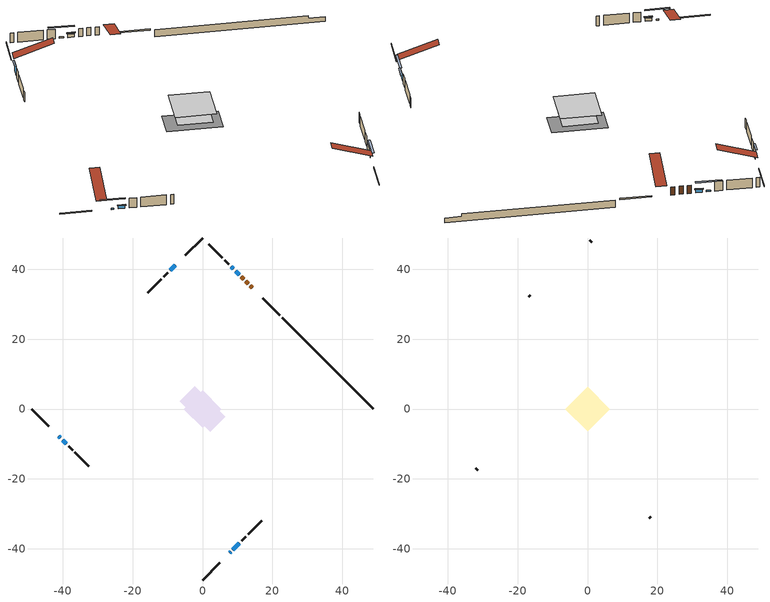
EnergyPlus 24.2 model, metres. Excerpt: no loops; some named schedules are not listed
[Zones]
conditioned space
 floor adiabatic (AdiabaticFloorConstruction): -5.39,0 0,5.39 5.39,0 0,-5.39 z0.53
 floor foundation (Slab1 construction): -6.54,2.16 -2.16,6.54 6.54,-2.16 2.16,-6.54 z-1.3
 wall outside (RimJoist1 construction): 0,-48.96 4.9,-44.05 / -48.96,0 -44.05,-4.9 / 0,48.96 -4.9,44.05 / 22.15,26.81 17.24,31.71 z0.53:0.83
 wall outside (AdiabaticWallConstruction 1): 14.3,34.66 13.69,35.27 / 13.03,35.92 12.42,36.53 / 11.77,37.19 11.16,37.8 z0.53:2.56
 wall outside (AdiabaticWallConstruction): 10.5,38.45 9.49,39.47 / -40.02,-8.93 -39.01,-9.95 z0.53:1.32; 7.85,-41.11 8.07,-40.89 z0.53:0.87; -41.11,-7.85 -40.68,-8.28 / 8.83,40.12 8.19,40.77 z0.53:0.86; -7.85,41.11 -9.3,39.66 z0.53:2.79; 8.72,-40.24 10.58,-38.38 z0.53:1.98
 wall outside (Wall1 construction): 11.24,-37.72 12.4,-36.55 / -38.35,-10.6 -37.18,-11.77 / -9.95,39 -11.12,37.83 / 7.53,41.42 6.36,42.59 z0.53:2.97
 wall outside (Wall2 construction): 13.06,-35.9 16.95,-32.01 / -36.53,-12.43 -32.64,-16.32 / -11.78,37.18 -15.67,33.29 / 5.71,43.25 1.82,47.14 z0.53:2.97
 wall foundation (FoundationWall1 construction): 22.8,26.15,-1.3 22.8,26.15,0.53 46.34,2.62,0.53 46.34,2.62,-0.11 48.96,0,-0.11 48.96,0,-1.3
 window (WindowConstruction): 10.5,38.46 9.49,39.47 z0.53:1.32
 window (WindowConstruction 5): 7.85,-41.11 8.06,-40.89 z0.53:0.86
 window (WindowConstruction 6): -41.11,-7.85 -40.68,-8.28 z0.53:0.86
 window (WindowConstruction 1): -7.85,41.11 -9.3,39.66 z0.53:2.79
 window (WindowConstruction 2): 8.72,-40.24 10.58,-38.38 z0.53:1.98
 window (WindowConstruction 3): -40.02,-8.93 -39.01,-9.95 z0.53:1.32
 window (WindowConstruction 4): 8.83,40.13 8.19,40.77 z0.53:0.86
 door (Door): 14.3,34.66 13.69,35.27 z0.53:2.56
 door (Door 1): 13.03,35.92 12.42,36.53 z0.53:2.56
 door (Door 2): 11.77,37.19 11.16,37.8 z0.53:2.56
 ceiling adiabatic (AdiabaticFloorConstruction): 0,-5.39 5.39,0 0,5.39 -5.39,0 z0.53
attic - vented
 floor to conditioned space (Floor1 construction Reversed): -6.36,0 0,6.36 6.36,0 0,-6.36 z2.97
 wall outside (Wall3 construction): 17.61,-31.35 18.11,-30.85 / -31.98,-16.98 -31.48,-17.48 / -16.33,32.63 -16.83,32.13 / 1.16,47.8 0.66,48.3 z0.53:2.97
 roof outside (Roof1 construction): 7.19,-41.76,2.97 1,-35.57,5.89 -0.64,-37.2,5.89 5.56,-43.4,2.97; -41.76,-7.19,2.97 -35.57,-1,5.89 -37.2,0.64,5.89 -43.4,-5.56,2.97; -7.19,41.76,2.97 -1,35.57,5.89 0.64,37.2,5.89 -5.56,43.4,2.97; 14.95,34,2.97 8.76,27.81,5.89 10.39,26.17,5.89 16.59,32.37,2.97
shading: 9.34,39.61 10.64,38.31 10.93,38.6 9.64,39.9 z1.52; 9.77,-39.19 6.15,-42.81 6.44,-43.1 10.06,-39.48 z3.27; -38.97,-9.98 -42.81,-6.15 -43.1,-6.44 -39.27,-10.27 z3.27; -9.44,39.52 -7.71,41.25 -8,41.54 -9.73,39.81 z2.99; 10.72,-38.24 8.58,-40.38 8.87,-40.67 11.01,-38.53 z2.18; -38.87,-10.09 -40.16,-8.79 -40.46,-9.08 -39.16,-10.38 z1.52; 6.48,42.47 10.53,38.42 10.83,38.71 6.78,42.76 z3.27
[Building]
Building 1: Terrain=Suburbs
[Site:Location]
London AP_ON: Latitude {deg}=43.03; Longitude {deg}=-81.15; Time Zone {hr}=-5; Elevation {m}=278; Keep Site Location Information=Yes
[Site:GroundTemperature:Shallow]
3.98693, 1.93205, 1.76749, 2.74264, 6.6573, 10.5537, 13.9317, 16.0716, 16.2534, 14.513, 11.2211, 7.44421
[Site:WaterMainsTemperature]
Calculation Method=Schedule; Temperature Schedule=mains temperature schedule
[Material] Roughness=Rough; Thermal Absorptance=0.9
Name | Thickness {m} | Conductivity {W/m-K} | Density {kg/m3} | Specific Heat {J/kg-K} | Solar Absorptance | Visible Absorptance
asphalt or fiberglass shingles | 0.00635 | 0.162714 | 1121.4 | 1465.45 | 0.84 | 0.84
ceiling stud and cavity | 0.1397 | 0.0764328 | 65.682 | 1177.47 | 0.7 | 0.7
concrete 4.0 in. | 0.1016 | 1.803125 | 2242.8 | 837.4 | 0.7 | 0.7
concrete 8.0 in. | 0.2032 | 1.803125 | 2242.8 | 837.4 | 0.7 | 0.7
door material | 0.04445 | 0.053851 | 512.64 | 1214.23 | 0.7 | 0.7
door material 1 | 0.04445 | 0.188738 | 512.64 | 1214.23 | 0.7 | 0.7
floor covering | 0.0127 | 0.0433444 | 54.468 | 1339.84 | 0.6 | 0.6
floor rigid ins; wall rigid ins | 0.512978 | 0.029427 | 32.04 | 1214.23 | 0.7 | 0.7
floor stud and cavity | 0.1397 | 1.75129 | 37.0049 | 1207.88 | 0.7 | 0.7
furniture material conditioned space 1 | 0.1524 | 0.115458 | 640.8 | 1214.23 | 0.6 | 0.6
gypsum board | 0.0127 | 0.160291 | 801 | 837.4 | 0.6 | 0.6
osb sheathing 0.5 in. | 0.0127 | 0.115458 | 512.64 | 1214.23 | 0.7 | 0.7
osb sheathing 0.75 in. | 0.01905 | 0.115458 | 512.64 | 1214.23 | 0.7 | 0.7
rim joist stud and cavity | 0.0508 | 0.648972 | 50.32683 | 1063.81 | 0.6 | 0.6
wall stud and cavity | 0.1397 | 0.101586 | 139.0536 | 1170.24 | 0.7 | 0.7
wall stud and cavity 1 | 0.1397 | 0.0944506 | 139.0536 | 1170.24 | 0.7 | 0.7
wall stud and cavity 2 | 0.0889 | 6.9971 | 50.32683 | 1063.81 | 0.6 | 0.6
wall stud and cavity 3 | 0.0889 | 0.380278 | 52.3479 | 1209.89 | 0.7 | 0.7
wall stud and cavity 4 | 0.0889 | 0.391764 | 83.0341 | 1211.67 | 0.7 | 0.7
wood siding | 0.0254 | 0.102417 | 544.68 | 1172.36 | 0.4 | 0.4
wood siding 1 | 0.00254 | 0.102417 | 544.68 | 1172.36 | 0.4 | 0.4
wood siding 2; wood siding 3; wood siding 4 | 0.0254 | 0.102417 | 544.68 | 1172.36 | 0.7 | 0.7
[WindowMaterial:SimpleGlazingSystem]
Name | U-Factor {W/m2-K} | Solar Heat Gain Coefficient
WindowMaterial | 2.97357 | 0.61
WindowMaterial 1 | 6.00221 | 0.8
WindowMaterial 2 | 2.415989 | 0.63
WindowMaterial 3 | 4.38966 | 0.49
WindowMaterial 4 | 2.82253 | 0.41
WindowMaterial 5 | 3.07009 | 0.43
[Construction]
AdiabaticFloorConstruction: floor stud and cavity, floor rigid ins, osb sheathing 0.75 in., floor covering
AdiabaticWallConstruction: wood siding 3, wall rigid ins, wall stud and cavity 3, gypsum board
AdiabaticWallConstruction 1: wood siding 4, wall rigid ins, wall stud and cavity 3, gypsum board
Door: door material
Door 1; Door 2: door material 1
Floor1 construction Reversed: gypsum board, ceiling stud and cavity
FoundationWall1 construction: concrete 8.0 in.
furniture construction conditioned space 1: furniture material conditioned space 1
PartitionWallConstruction: gypsum board, wall stud and cavity 4, gypsum board
RimJoist1 construction: wood siding 2, rim joist stud and cavity
Roof1 construction: asphalt or fiberglass shingles
Slab1 construction: concrete 4.0 in.
Wall1 construction: wood siding, osb sheathing 0.5 in., wall stud and cavity, gypsum board
Wall2 construction: wood siding, osb sheathing 0.5 in., wall stud and cavity 1, gypsum board
Wall3 construction: wood siding 1, wall stud and cavity 2
WindowConstruction; WindowConstruction 3: WindowMaterial
WindowConstruction 1: WindowMaterial 1
WindowConstruction 2: WindowMaterial 2
WindowConstruction 4: WindowMaterial 3
WindowConstruction 5: WindowMaterial 4
WindowConstruction 6: WindowMaterial 5
[Zone] Multiplier=1; Part of Total Floor Area=Yes
Name | Volume {m3}
attic - vented | 38.3861
conditioned space | 335.7
[Space]
Name | Zone | Volume {m3}
attic - vented 1 | attic - vented | 38.3861
conditioned space 1 | conditioned space | 335.7
[ZoneInfiltration:EffectiveLeakageArea]
infil attic - vented 1: Zone or Space=attic - vented 1; Schedule=Always On Discrete; Effective Air Leakage Area {cm2}=3532.36; Stack Coefficient=0.000372691; Wind Coefficient=1.30435e-05
[ZoneMixing]
whole house fan mix: Zone or Space=attic - vented; Schedule=Always On Continuous; Design Flow Rate Calculation Method=Flow/Zone; Design Flow Rate {m3/s}=0; Source Zone or Space=conditioned space
[SurfaceProperty:ExposedFoundationPerimeter]
Slab1: Exposed Perimeter Calculation Method=TotalExposedPerimeter; Total Exposed Perimeter {m}=36.984
[InternalMass] Zone or ZoneList=conditioned space; Space or SpaceList=conditioned space 1
Name | Construction | Surface Area {m2}
furniture mass conditioned space 1 | furniture construction conditioned space 1 | 53.7199
partition wall mass | PartitionWallConstruction | 134.3
[Lights]
interior lighting: Zone or ZoneList or Space or SpaceList=conditioned space 1; Schedule=interior lighting schedule; Design Level Calculation Method=LightingLevel; Lighting Level {W}=343.2; Return Air Fraction=0; Fraction Radiant=0.6; Fraction Visible=0.2; Fraction Replaceable=1
[People]
occupants: Zone or ZoneList or Space or SpaceList=conditioned space 1; Number of People Schedule=occupants schedule; Number of People Calculation Method=People; Number of People=3; Fraction Radiant=0.314171; Sensible Heat Fraction=0.56303; Activity Level Schedule=occupants activity schedule; Carbon Dioxide Generation Rate {m3/s-W}=0; Enable ASHRAE 55 Comfort Warnings=No; Mean Radiant Temperature Calculation Type=EnclosureAveraged
[ElectricEquipment] Zone or ZoneList or Space or SpaceList=conditioned space 1; Design Level Calculation Method=EquipmentLevel
Name | Schedule | Design Level {W} | Fraction Latent | Fraction Radiant | Fraction Lost
clothes dryer | clothes dryer schedule | 140.772 | 0.015 | 0.081 | 0.85
clothes washer | clothes washer schedule | 32.1985 | 0.03 | 0.162 | 0.7
cooking range | cooking range schedule | 215.147 | 0.08 | 0.432 | 0.2
dishwasher | dishwasher schedule | 66.8632 | 0.3 | 0.18 | 0.4
fridge | fridge schedule | 72.9452 | 0 | 0.6 | 0
mech vent house fan | mech vent house fan schedule | 10 | 0 | 0 | 1
mech vent house fan cfis | mech vent house fan cfis schedule | 0 | 0 | 0 | 0
misc plug loads | misc plug loads schedule | 494.7 | 0.045 | 0.513 | 0.1
whole house fan | Always On Discrete | 0 | 0 | 0 | 1
[OtherEquipment] Zone or ZoneList or Space or SpaceList=conditioned space 1; Design Level Calculation Method=EquipmentLevel
Name | Fuel Type | Schedule | Design Level {W} | Fraction Latent | Fraction Radiant | Fraction Lost
clothes dryer 1 | Electricity | clothes dryer schedule | 0 | 0.015 | 0.081 | 0.85
cooking range 1 | Electricity | cooking range schedule | 0 | 0.08 | 0.432 | 0.2
general water use latent | None | general water use schedule | 62.594 | 1 | 0 | 0
general water use sensible | None | general water use schedule | -61.6891 | 0 | 0.6 | 0
mech vent house fan latent load | None | Always On Discrete | 0 | 1 | 0 | 0
mech vent house fan sensible load | None | Always On Discrete | 0 | 0 | 0 | 0
water heater energy adjustment1 | Electricity | Always On Discrete | 0.01 | 0 | 0 | 1
[ZoneInfiltration:DesignFlowRate] Zone or ZoneList or Space or SpaceList=conditioned space 1; Schedule=Always On Discrete; Design Flow Rate Calculation Method=Flow/Zone; Design Flow Rate {m3/s}=0
infil flow; natural vent flow; whole house fan flow
[ZoneControl:Thermostat]
conditioned space Thermostat: Zone or ZoneList=conditioned space; Control Type Schedule=conditioned space Thermostat Schedule; Control 1=conditioned space temperature setpoint; Temperature Difference Between Cutout And Setpoint {deltaC}=0
[ZoneHVAC:Baseboard:Convective:Electric]
electric baseboard: Availability Schedule=Always On Discrete; Heating Design Capacity {W}=16746.4; Efficiency=1
[AirLoopHVAC:UnitarySystem] Control Type=Load; Controlling Zone or Thermostat Location=conditioned space; Dehumidification Control Type=None; Availability Schedule=Always On Discrete; Fan Placement=BlowThrough; DX Heating Coil Sizing Ratio=1; Use DOAS DX Cooling Coil=No; Minimum Supply Air Temperature {C}=2; Latent Load Control=SensibleOnlyLoadControl; Cooling Supply Air Flow Rate Method=None; Heating Supply Air Flow Rate Method=SupplyAirFlowRate; Heating Supply Air Flow Rate {m3/s}=0.00141584; No Load Supply Air Flow Rate Method=SupplyAirFlowRate; No Load Supply Air Flow Rate {m3/s}=0; No Load Supply Air Flow Rate Control Set To Low Speed=Yes; Maximum Supply Air Temperature {C}=48.8889; Maximum Outdoor Dry-Bulb Temperature for Supplemental Heater Operation {C}=21; Ancillary On-Cycle Electric Power {W}=0; Ancillary Off-Cycle Electric Power {W}=0
Name | Supply Fan | Supply Air Fan Operating Mode Schedule | Heating Coil
unit heater unitary system | unit heater supply fan | unit heater auto fan schedule | unit heater htg coil
unit heater unitary system 1 | unit heater supply fan 1 | unit heater auto fan schedule 1 | unit heater htg coil 1
[Fan:SystemModel] Availability Schedule=Always On Discrete; Design Maximum Air Flow Rate {m3/s}=0.00141584; Speed Control Method=Discrete; Electric Power Minimum Flow Rate Fraction=0.2; Design Pressure Rise {Pa}=500; Motor Efficiency=1; Motor In Air Stream Fraction=1; Design Electric Power Consumption {W}=Autosize; Design Power Sizing Method=PowerPerFlow; Electric Power Per Unit Flow Rate {W/(m3/s)}=28251.7; Electric Power Per Unit Flow Rate Per Unit Pressure {W/((m3/s)-Pa)}=1.66667; Fan Total Efficiency=0.7; Motor Loss Radiative Fraction=0; Number of Speeds=1; Speed Flow Fraction 1=1; Speed Electric Power Fraction 1=1
unit heater supply fan; unit heater supply fan 1
[Coil:Heating:Fuel] Availability Schedule=Always On Discrete; Fuel Type=OtherFuel1; Burner Efficiency=0.3; Nominal Capacity {W}=0.293071; On Cycle Parasitic Electric Load {W}=0; Off Cycle Parasitic Fuel Load {W}=0
unit heater htg coil; unit heater htg coil 1
[Zone equipment]
conditioned space: electric baseboard, unit heater unitary system, unit heater unitary system 1
[Foundation:Kiva]
Foundation Kiva 1: Initial Indoor Air Temperature {C}=21; Wall Height Above Grade {m}=0.529986; Wall Depth Below Slab {m}=0.2032
[Foundation:Kiva:Settings]
Soil Conductivity {W/m-K}=0.849921; Soil Density {kg/m3}=1842.3; Soil Specific Heat {J/kg-K}=418.7; Ground Solar Absorptivity=0.9; Ground Thermal Absorptivity=0.9; Ground Surface Roughness {m}=0.03; Far-Field Width {m}=40; Deep-Ground Boundary Condition=ZeroFlux; Deep-Ground Depth {m}=40; Minimum Cell Dimension {m}=0.2; Maximum Cell Growth Coefficient=3; Simulation Timestep=Timestep
[Exterior:Lights]
exterior lighting: Schedule=exterior lighting schedule; Design Level {W}=75.6
[EnergyManagementSystem:GlobalVariable]
infil_program_Qfan
infil_program_Qinf
natural_vent_program_Qnv
natural_vent_program_Qwhf
[EnergyManagementSystem:Sensor]
Name | Output:Variable or Output:Meter Index Key | Output:Variable or Output:Meter
airflow_gain | infil flow | Infiltration Sensible Heat Gain Energy
airflow_gain_1 | natural vent flow | Infiltration Sensible Heat Gain Energy
airflow_gain_2 | whole house fan flow | Infiltration Sensible Heat Gain Energy
airflow_loss | infil flow | Infiltration Sensible Heat Loss Energy
airflow_loss_1 | natural vent flow | Infiltration Sensible Heat Loss Energy
airflow_loss_2 | whole house fan flow | Infiltration Sensible Heat Loss Energy
clg_load_cond |  | Cooling:EnergyTransfer:Zone:CONDITIONED SPACE
clg_sp_s; clg_sp_s_1 | cooling setpoint | Schedule Value
clothes_dryer_exhaust_0_sch_s | clothes dryer exhaust 0 schedule | Schedule Value
conditioned_space_clg_unmet_s | conditioned space | Zone Cooling Setpoint Not Met Time
conditioned_space_htg_unmet_s | conditioned space | Zone Heating Setpoint Not Met Time
cool_season | cooling season schedule | Schedule Value
fridge_tin_s | conditioned space | Zone Mean Air Temperature
htg_load_cond |  | Heating:EnergyTransfer:Zone:CONDITIONED SPACE
htg_sp_s; htg_sp_s_1 | heating setpoint | Schedule Value
ig_ee_conv | clothes dryer | Electric Equipment Convective Heating Energy
ig_ee_conv_2 | cooking range | Electric Equipment Convective Heating Energy
ig_ee_conv_4 | fridge | Electric Equipment Convective Heating Energy
ig_ee_conv_5 | misc plug loads | Electric Equipment Convective Heating Energy
ig_ee_conv_6 | whole house fan | Electric Equipment Convective Heating Energy
ig_ee_rad | clothes dryer | Electric Equipment Radiant Heating Energy
ig_ee_rad_2 | cooking range | Electric Equipment Radiant Heating Energy
ig_ee_rad_4 | fridge | Electric Equipment Radiant Heating Energy
ig_ee_rad_5 | misc plug loads | Electric Equipment Radiant Heating Energy
ig_ee_rad_6 | whole house fan | Electric Equipment Radiant Heating Energy
ig_lgt_conv | interior lighting | Lights Convective Heating Energy
ig_lgt_rad | interior lighting | Lights Radiant Heating Energy
ig_lgt_vis | interior lighting | Lights Visible Radiation Heating Energy
ig_oe_conv | clothes dryer 1 | Other Equipment Convective Heating Energy
ig_oe_conv_1 | cooking range 1 | Other Equipment Convective Heating Energy
ig_oe_conv_2 | general water use latent | Other Equipment Convective Heating Energy
ig_oe_conv_3 | general water use sensible | Other Equipment Convective Heating Energy
ig_oe_conv_4 | water heater energy adjustment1 | Other Equipment Convective Heating Energy
ig_oe_rad | clothes dryer 1 | Other Equipment Radiant Heating Energy
ig_oe_rad_1 | cooking range 1 | Other Equipment Radiant Heating Energy
ig_oe_rad_2 | general water use latent | Other Equipment Radiant Heating Energy
ig_oe_rad_3 | general water use sensible | Other Equipment Radiant Heating Energy
ig_oe_rad_4 | water heater energy adjustment1 | Other Equipment Radiant Heating Energy
ig_ppl_conv | occupants | People Convective Heating Energy
ig_ppl_rad | occupants | People Radiant Heating Energy
im_conv | furniture mass conditioned space 1 | Surface Inside Face Convection Heat Gain Energy
im_conv_1 | partition wall mass | Surface Inside Face Convection Heat Gain Energy
im_ig | furniture mass conditioned space 1 | Surface Inside Face Internal Gains Radiation Heat Gain Energy
im_ig_1 | partition wall mass | Surface Inside Face Internal Gains Radiation Heat Gain Energy
im_lgt | furniture mass conditioned space 1 | Surface Inside Face Lights Radiation Heat Gain Energy
im_lgt_1 | partition wall mass | Surface Inside Face Lights Radiation Heat Gain Energy
im_sol | furniture mass conditioned space 1 | Surface Inside Face Solar Radiation Heat Gain Energy
im_sol_1 | partition wall mass | Surface Inside Face Solar Radiation Heat Gain Energy
im_surf | furniture mass conditioned space 1 | Surface Inside Face Net Surface Thermal Radiation Heat Gain Energy
im_surf_1 | partition wall mass | Surface Inside Face Net Surface Thermal Radiation Heat Gain Energy
mv_conv | mech vent house fan | Electric Equipment Convective Heating Energy
mv_conv_1 | mech vent house fan cfis | Electric Equipment Convective Heating Energy
mv_conv_2 | mech vent house fan latent load | Other Equipment Convective Heating Energy
mv_conv_3 | mech vent house fan sensible load | Other Equipment Convective Heating Energy
mv_rad | mech vent house fan | Electric Equipment Radiant Heating Energy
mv_rad_1 | mech vent house fan cfis | Electric Equipment Radiant Heating Energy
mv_rad_2 | mech vent house fan latent load | Other Equipment Radiant Heating Energy
mv_rad_3 | mech vent house fan sensible load | Other Equipment Radiant Heating Energy
natural_vent_s | natural vent schedule | Schedule Value
out_pb_s |  | Site Outdoor Air Barometric Pressure
out_wt_s |  | Site Outdoor Air Humidity Ratio
site_vw_s |  | Site Wind Speed
ss_back_out | Window1 | Surface Window Shortwave from Zone Back Out Window Heat Transfer Rate
ss_back_out_1 | Window11 | Surface Window Shortwave from Zone Back Out Window Heat Transfer Rate
ss_back_out_2 | Window12 | Surface Window Shortwave from Zone Back Out Window Heat Transfer Rate
ss_back_out_3 | Window3 | Surface Window Shortwave from Zone Back Out Window Heat Transfer Rate
ss_back_out_4 | Window4 | Surface Window Shortwave from Zone Back Out Window Heat Transfer Rate
ss_back_out_5 | Window6 | Surface Window Shortwave from Zone Back Out Window Heat Transfer Rate
ss_back_out_6 | Window8 | Surface Window Shortwave from Zone Back Out Window Heat Transfer Rate
ss_conv | Door1 | Surface Inside Face Convection Heat Gain Energy
ss_conv_1 | Door2 | Surface Inside Face Convection Heat Gain Energy
ss_conv_2 | Door3 | Surface Inside Face Convection Heat Gain Energy
ss_conv_3 | Window1 | Surface Inside Face Convection Heat Gain Energy
ss_conv_4 | Window11 | Surface Inside Face Convection Heat Gain Energy
ss_conv_5 | Window12 | Surface Inside Face Convection Heat Gain Energy
ss_conv_6 | Window3 | Surface Inside Face Convection Heat Gain Energy
ss_conv_7 | Window4 | Surface Inside Face Convection Heat Gain Energy
ss_conv_8 | Window6 | Surface Inside Face Convection Heat Gain Energy
ss_conv_9 | Window8 | Surface Inside Face Convection Heat Gain Energy
ss_ig | Door1 | Surface Inside Face Internal Gains Radiation Heat Gain Energy
ss_ig_1 | Door2 | Surface Inside Face Internal Gains Radiation Heat Gain Energy
ss_ig_2 | Door3 | Surface Inside Face Internal Gains Radiation Heat Gain Energy
ss_ig_3 | Window1 | Surface Inside Face Internal Gains Radiation Heat Gain Energy
ss_ig_4 | Window11 | Surface Inside Face Internal Gains Radiation Heat Gain Energy
ss_ig_5 | Window12 | Surface Inside Face Internal Gains Radiation Heat Gain Energy
ss_ig_6 | Window3 | Surface Inside Face Internal Gains Radiation Heat Gain Energy
ss_ig_7 | Window4 | Surface Inside Face Internal Gains Radiation Heat Gain Energy
ss_ig_8 | Window6 | Surface Inside Face Internal Gains Radiation Heat Gain Energy
ss_ig_9 | Window8 | Surface Inside Face Internal Gains Radiation Heat Gain Energy
ss_lgt | Door1 | Surface Inside Face Lights Radiation Heat Gain Energy
ss_lgt_1 | Door2 | Surface Inside Face Lights Radiation Heat Gain Energy
ss_lgt_2 | Door3 | Surface Inside Face Lights Radiation Heat Gain Energy
ss_sol | Door1 | Surface Inside Face Solar Radiation Heat Gain Energy
ss_sol_1 | Door2 | Surface Inside Face Solar Radiation Heat Gain Energy
ss_sol_2 | Door3 | Surface Inside Face Solar Radiation Heat Gain Energy
ss_surf | Door1 | Surface Inside Face Net Surface Thermal Radiation Heat Gain Energy
ss_surf_1 | Door2 | Surface Inside Face Net Surface Thermal Radiation Heat Gain Energy
ss_surf_2 | Door3 | Surface Inside Face Net Surface Thermal Radiation Heat Gain Energy
ss_surf_3 | Window1 | Surface Inside Face Net Surface Thermal Radiation Heat Gain Energy
ss_surf_4 | Window11 | Surface Inside Face Net Surface Thermal Radiation Heat Gain Energy
ss_surf_5 | Window12 | Surface Inside Face Net Surface Thermal Radiation Heat Gain Energy
ss_surf_6 | Window3 | Surface Inside Face Net Surface Thermal Radiation Heat Gain Energy
ss_surf_7 | Window4 | Surface Inside Face Net Surface Thermal Radiation Heat Gain Energy
ss_surf_8 | Window6 | Surface Inside Face Net Surface Thermal Radiation Heat Gain Energy
ss_surf_9 | Window8 | Surface Inside Face Net Surface Thermal Radiation Heat Gain Energy
ss_trans_in | Window1 | Surface Window Transmitted Solar Radiation Rate
ss_trans_in_1 | Window11 | Surface Window Transmitted Solar Radiation Rate
ss_trans_in_2 | Window12 | Surface Window Transmitted Solar Radiation Rate
ss_trans_in_3 | Window3 | Surface Window Transmitted Solar Radiation Rate
ss_trans_in_4 | Window4 | Surface Window Transmitted Solar Radiation Rate
ss_trans_in_5 | Window6 | Surface Window Transmitted Solar Radiation Rate
ss_trans_in_6 | Window8 | Surface Window Transmitted Solar Radiation Rate
ss_trans_out | Window1 | Surface Inside Face Initial Transmitted Diffuse Transmitted Out Window Solar Radiation Rate
ss_trans_out_1 | Window11 | Surface Inside Face Initial Transmitted Diffuse Transmitted Out Window Solar Radiation Rate
ss_trans_out_2 | Window12 | Surface Inside Face Initial Transmitted Diffuse Transmitted Out Window Solar Radiation Rate
ss_trans_out_3 | Window3 | Surface Inside Face Initial Transmitted Diffuse Transmitted Out Window Solar Radiation Rate
ss_trans_out_4 | Window4 | Surface Inside Face Initial Transmitted Diffuse Transmitted Out Window Solar Radiation Rate
ss_trans_out_5 | Window6 | Surface Inside Face Initial Transmitted Diffuse Transmitted Out Window Solar Radiation Rate
ss_trans_out_6 | Window8 | Surface Inside Face Initial Transmitted Diffuse Transmitted Out Window Solar Radiation Rate
s_conv | Floor1 | Surface Inside Face Convection Heat Gain Energy
s_conv_1 | FoundationWall1 | Surface Inside Face Convection Heat Gain Energy
s_conv_10 | Wall1:225 | Surface Inside Face Convection Heat Gain Energy
s_conv_11 | Wall1:315 | Surface Inside Face Convection Heat Gain Energy
s_conv_12 | Wall1:45 | Surface Inside Face Convection Heat Gain Energy
s_conv_13 | Wall2:135 | Surface Inside Face Convection Heat Gain Energy
s_conv_14 | Wall2:225 | Surface Inside Face Convection Heat Gain Energy
s_conv_15 | Wall2:315 | Surface Inside Face Convection Heat Gain Energy
s_conv_16 | Wall2:45 | Surface Inside Face Convection Heat Gain Energy
s_conv_2 | inferred conditioned ceiling | Surface Inside Face Convection Heat Gain Energy
s_conv_3 | inferred conditioned floor | Surface Inside Face Convection Heat Gain Energy
s_conv_4 | RimJoist1:135 | Surface Inside Face Convection Heat Gain Energy
s_conv_5 | RimJoist1:225 | Surface Inside Face Convection Heat Gain Energy
s_conv_6 | RimJoist1:315 | Surface Inside Face Convection Heat Gain Energy
s_conv_7 | RimJoist1:45 | Surface Inside Face Convection Heat Gain Energy
s_conv_8 | Slab1 | Surface Inside Face Convection Heat Gain Energy
s_conv_9 | Wall1:135 | Surface Inside Face Convection Heat Gain Energy
s_ig | Floor1 | Surface Inside Face Internal Gains Radiation Heat Gain Energy
s_ig_1 | FoundationWall1 | Surface Inside Face Internal Gains Radiation Heat Gain Energy
s_ig_10 | Wall1:225 | Surface Inside Face Internal Gains Radiation Heat Gain Energy
s_ig_11 | Wall1:315 | Surface Inside Face Internal Gains Radiation Heat Gain Energy
s_ig_12 | Wall1:45 | Surface Inside Face Internal Gains Radiation Heat Gain Energy
s_ig_13 | Wall2:135 | Surface Inside Face Internal Gains Radiation Heat Gain Energy
s_ig_14 | Wall2:225 | Surface Inside Face Internal Gains Radiation Heat Gain Energy
s_ig_15 | Wall2:315 | Surface Inside Face Internal Gains Radiation Heat Gain Energy
s_ig_16 | Wall2:45 | Surface Inside Face Internal Gains Radiation Heat Gain Energy
s_ig_2 | inferred conditioned ceiling | Surface Inside Face Internal Gains Radiation Heat Gain Energy
s_ig_3 | inferred conditioned floor | Surface Inside Face Internal Gains Radiation Heat Gain Energy
s_ig_4 | RimJoist1:135 | Surface Inside Face Internal Gains Radiation Heat Gain Energy
